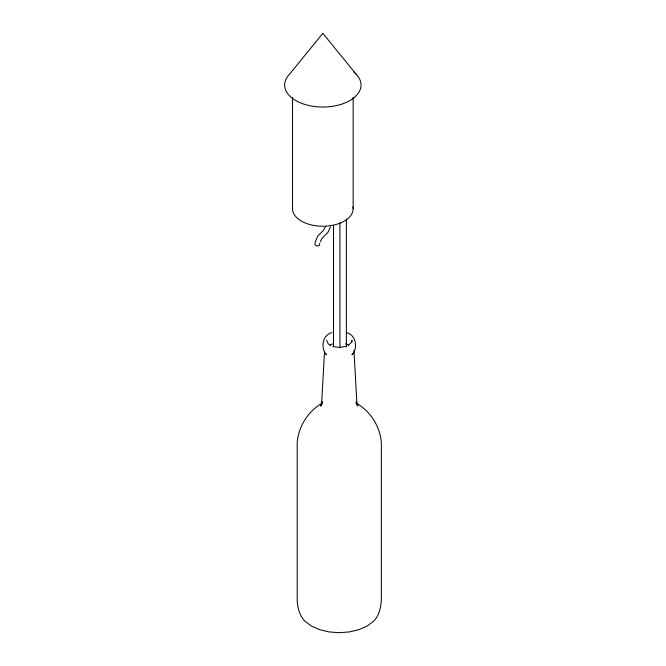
<?xml version="1.0" encoding="UTF-8"?>
<svg xmlns="http://www.w3.org/2000/svg" width="666" height="666" viewBox="0 0 666 666"><rect width="100%" height="100%" fill="white"/><g stroke="black" fill="none" stroke-linecap="round" stroke-linejoin="round"><path stroke-width="1" d="M324.525 351.623L321.595 404.354L322.202 401.715L320.596 406.102L322.044 404.079M315.135 242.457L317.707 236.105L323.176 230.686L325.374 226.964M330.494 226.915L327.872 232.451L321.969 238.37L320.221 241.933M352.972 353.563L351.998 354.836C358.225 348.293 356.102 334.94 346.611 332.6M348.235 345.421L351.515 342.133L351.948 340.243L351.948 342.232M321.187 403.721C307.642 411.963 298.435 426.806 297.178 442.64L297.178 600.016C297.694 607.567 299.292 615.592 304.878 621.153L311.313 625.982L319.597 629.653L329.087 631.926L339.269 632.7L349.45 631.926L358.941 629.653L367.224 625.982L373.659 621.153C379.245 615.592 380.844 607.567 381.36 600.016L381.36 442.64C380.036 426.198 370.163 410.681 355.644 402.805M331.926 332.6C322.436 334.94 320.313 348.293 326.54 354.836L325.566 353.563M345.787 346.47L339.269 347.477L332.742 346.47M330.303 345.421L328.288 343.906L326.59 340.243M355.91 73.959L322.835 33.3L289.76 73.959A38.195 22.053 0 0 0 299.259 102.331A38.195 22.053 0 0 0 349.242 100.916A38.195 22.053 0 0 0 353.887 72.144M356.493 404.079L357.942 406.102L356.335 401.715L356.943 404.354L353.962 350.599M353.147 97.461L353.147 208.733M346.37 219.056L346.37 346.903M339.935 222.769L339.935 347.494M333.508 225.291L333.508 346.903M292.524 97.461L292.524 208.733A30.311 17.499 0 0 0 324.425 226.215A30.311 17.499 0 0 0 352.98 206.91M319.322 243.614A2.414 1.623 10 0 1 317.224 245.862A2.414 1.623 10 0 1 315.168 243.198M330.303 345.013A12.679 7.318 0 0 1 332.925 343.856M345.612 343.856A12.679 7.318 0 0 1 348.235 345.013"/></g></svg>
